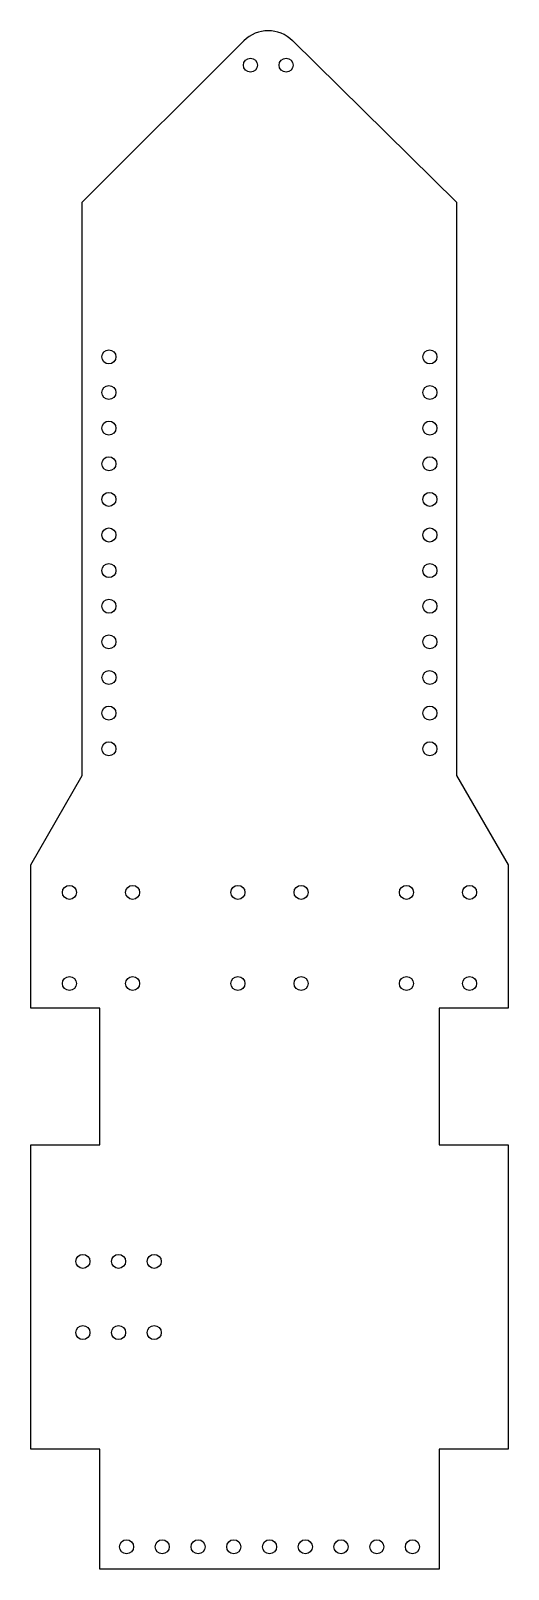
# Model space of a CAD drawing. Header units: millimetres. Extents: x -17 to 17, y -24 to 85.
import ezdxf

# ---------------------------------------------------------------- set-up
doc = ezdxf.new("R2010")
doc.units = ezdxf.units.MM
doc.layers.get('0').update_dxf_attribs({"linetype": 'CONTINUOUS'})

msp = doc.modelspace()

# ---------------------------------------------------------------- linework, layer by layer
for p, q in [((-13.34, 73.05), (-1.83, 84.56)), ((1.63, 84.58), (13.32, 73.05)), ((-13.34, 32.19), (-13.34, 73.05)), ((13.32, 73.05), (13.32, 32.19)), ((-17, 25.81), (-13.34, 32.19)), ((13.32, 32.19), (17, 25.81)), ((-17, 15.6), (-17, 25.81)), ((17, 25.81), (17, 15.6)), ((-12.08, 15.6), (-17, 15.6)), ((-12.08, 12.11), (-12.08, 15.6)), ((17, 15.6), (12.08, 15.6)), ((12.08, 15.6), (12.08, 5.85)), ((-12.08, 5.85), (-12.08, 12.11)), ((-17, 5.85), (-12.08, 5.85)), ((-17, -15.85), (-17, 5.85)), ((12.08, 5.85), (17, 5.85)), ((17, 5.85), (17, -15.85)), ((-12.08, -15.85), (-17, -15.85)), ((-12.08, -24.41), (-12.08, -15.85)), ((12.08, -15.85), (12.08, -24.41)), ((17, -15.85), (12.08, -15.85)), ((12.08, -24.41), (-12.08, -24.41))]:
    msp.add_line(p, q)
for centre in [(-1.36, 82.83), (1.18, 82.83), (-11.44, 62.03), (11.42, 62.03), (-11.44, 59.49), (11.42, 59.49), (-11.44, 56.95), (11.42, 56.95), (-11.44, 54.41), (11.42, 54.41), (-11.44, 51.87), (11.42, 51.87), (-11.44, 49.33), (11.42, 49.33), (-11.44, 46.79), (11.42, 46.79), (-11.44, 44.25), (11.42, 44.25), (-11.44, 41.71), (11.42, 41.71), (-11.44, 39.17), (11.42, 39.17), (-11.44, 36.63), (11.42, 36.63), (-11.44, 34.09), (11.42, 34.09), (-14.25, 23.85), (-9.75, 23.85), (-2.25, 23.85), (2.25, 23.85), (9.75, 23.85), (14.25, 23.85), (-14.25, 17.35), (-9.75, 17.35), (-2.25, 17.35), (2.25, 17.35), (9.75, 17.35), (14.25, 17.35), (-13.29, -2.46), (-10.75, -2.46), (-8.21, -2.46), (-13.29, -7.54), (-10.75, -7.54), (-8.21, -7.54), (-10.18, -22.81), (-7.64, -22.81), (-5.09, -22.81), (-2.55, -22.81), (0, -22.81), (2.55, -22.81), (5.09, -22.81), (7.64, -22.81), (10.18, -22.81)]:
    msp.add_circle(centre, 0.5)
msp.add_arc((-0.09, 82.83), 2.45, 45.4083, 134.9986)

doc.saveas('drawing.dxf')
